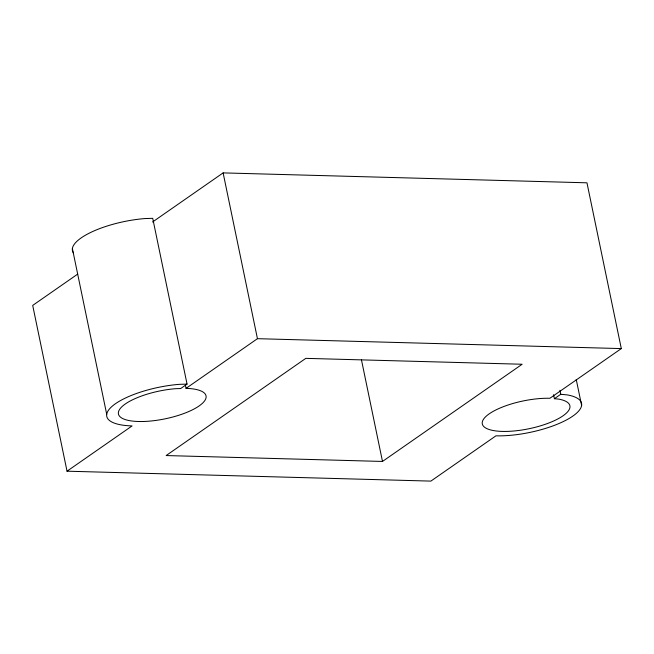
<?xml version="1.0" encoding="UTF-8"?>
<svg xmlns="http://www.w3.org/2000/svg" width="654" height="654" viewBox="0 0 654 654"><rect width="100%" height="100%" fill="white"/><g stroke="black" fill="none" stroke-linecap="round" stroke-linejoin="round"><path stroke-width="0.98" d="M77.744 274.067L32.7 305.41L67.035 471.191L430.88 481.107L495.945 435.826A56.653 17.977 -11.7 0 0 568.465 418.846A56.653 17.977 -11.7 0 0 567.304 394.91L560.74 394.288L554.396 398.703L553.562 394.714M152.546 222.008L223.12 172.893L586.965 182.809L621.3 348.59L549.891 398.278A44.725 14.192 -11.7 0 0 482.611 420.939A44.725 14.192 -11.7 0 0 539.043 426.261A44.725 14.192 -11.7 0 0 558.63 399.103L554.396 398.703M73.559 253.09A56.653 17.977 -11.7 0 1 144.943 218.559L152.725 218.33L187.052 384.111L180.708 388.533L175.689 388.68A44.725 14.192 -11.7 0 0 118.693 414.816A44.725 14.192 -11.7 0 0 185.605 412.846A44.725 14.192 -11.7 0 0 186.047 388.37L185.425 385.378M67.035 471.191L132.092 425.918A56.653 17.977 -11.7 0 1 111.998 406.412A56.653 17.977 -11.7 0 1 179.278 384.339L187.052 384.111M186.047 388.37L257.447 338.682L621.3 348.59M382.492 461.446L522.154 364.245L305.81 358.359L166.149 455.552L382.492 461.446L361.425 359.7M576.239 379.492L581.619 405.455M559.914 390.291L560.74 394.288M223.12 172.893L257.447 338.682M72.381 248.545L106.716 414.325"/></g></svg>
